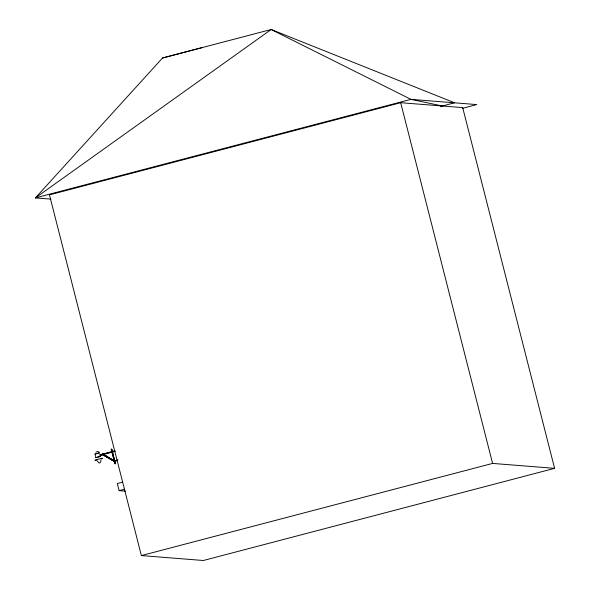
<?xml version="1.0" encoding="UTF-8"?>
<svg xmlns="http://www.w3.org/2000/svg" width="590" height="590" viewBox="0 0 590 590"><rect width="100%" height="100%" fill="white"/><g stroke="black" fill="none" stroke-linecap="round" stroke-linejoin="round"><path stroke-width="0.89" d="M114.969 450.944L100.219 454.816L102.667 454.13L103.67 454.425L114.312 460.834L102.667 454.13L102.653 454.654L114.46 461.402L103.56 454.418L100.278 455.274L115.087 451.431M100.956 459.861L100.75 461.69L99.732 463.025L98.744 462.789L97.151 460.827M50.947 199.125L35.407 197.893L162.516 58.004L202.591 47.48M462.582 108.317L476.786 104.585L410.942 99.356L35.407 197.893L38.136 195.43M95.042 454.027L99.585 452.854L95.012 454.012L95.919 457.582L96.553 457.501M96.273 457.552L100.484 456.417L100.079 456.586M35.407 197.893L271.157 29.5L454.558 102.793L440.59 106.466M96 452.006L97.741 451.557L98.943 451.962M95.912 457.575L100.484 456.409L99.894 456.645M100.3 455.141L101.871 454.374L102.771 454.661L114.342 461.395M101.163 458.902C108.044 456.564 88.935 461.505 96.767 460.03M100.212 454.809L102.667 454.13M162.516 58.004L271.157 29.5L410.942 99.356L442.367 105.994M400.691 102.712L49.464 194.87L141.364 555.581L203.366 560.5L554.593 468.342L462.685 107.601L400.691 102.712L492.591 463.416L554.593 468.342M111.237 449.322L111.967 451.733L111.237 449.322L111.79 449.211L115.463 463.637L114.939 463.74L112.004 452.206L115.057 463.747M111.355 449.329L111.79 449.211M114.851 450.937L102.69 454.167L102.771 454.661L114.46 461.402M118.022 459.817L114.726 460.724M117.41 460.539L114.851 461.21M114.939 463.74L115.463 463.637M122.654 482.141L117.322 483.542L119.128 490.644L125.449 491.146M119.128 490.644L124.468 489.243M141.364 555.581L492.591 463.416M99.363 455.001L102.83 454.625M111.672 449.204L115.352 463.629"/></g></svg>
